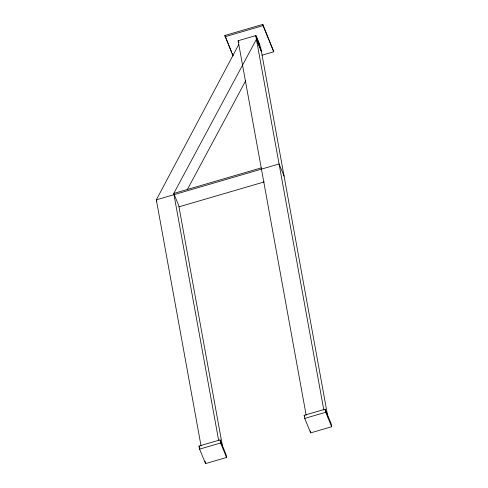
<?xml version="1.0" encoding="UTF-8"?>
<svg xmlns="http://www.w3.org/2000/svg" width="488" height="488" viewBox="0 0 488 488"><rect width="100%" height="100%" fill="white"/><g stroke="black" fill="none" stroke-linecap="round" stroke-linejoin="round"><path stroke-width="0.73" d="M218.581 440.054L173.765 193.449L256.413 39.302L261.434 51.447L256.413 39.302M187.392 189.478L245.739 80.666M232.983 55.986L224.852 35.49L262.812 24.4L273.762 51.777L262.087 55.187M225.078 36.728L263.032 25.632L273.762 51.777M306.171 415.245L238.114 40.748L255.743 35.6L260.726 47.751L327.869 417.002M238.784 44.457L156.331 199.842L201.056 445.965M173.765 193.449L261.22 167.89M178.974 206.833L264.246 181.914M199.037 446.05L220.058 439.901L225.999 454.371L226.554 457.457L205.533 463.6L199.598 449.131L199.037 446.05L199.885 448.112M304.152 415.331L325.173 409.188L331.114 423.651L331.669 426.738L310.649 432.88L304.713 418.417L304.152 415.331L304.713 416.709M199.598 449.131L220.619 442.988L226.554 457.457M304.713 418.417L325.734 412.269L331.669 426.738M256.072 35.715L259.951 45.164M238.114 40.748L238.943 42.773M284.089 176.113L279.106 163.962L156.331 199.842L156.88 201.19M224.852 35.49L226.267 38.93M226.829 40.309L228.244 43.749M228.805 45.122L231.629 52.002M232.196 53.381L233.044 55.443M174.594 195.474L178.748 205.601L222.613 446.971M262.812 24.4L263.032 25.632M325.173 409.188L325.734 412.269M255.743 35.6L323.831 410.085M310.313 431.032L310.649 432.88M220.058 439.901L220.619 442.988M205.088 461.13L205.533 463.6"/></g></svg>
